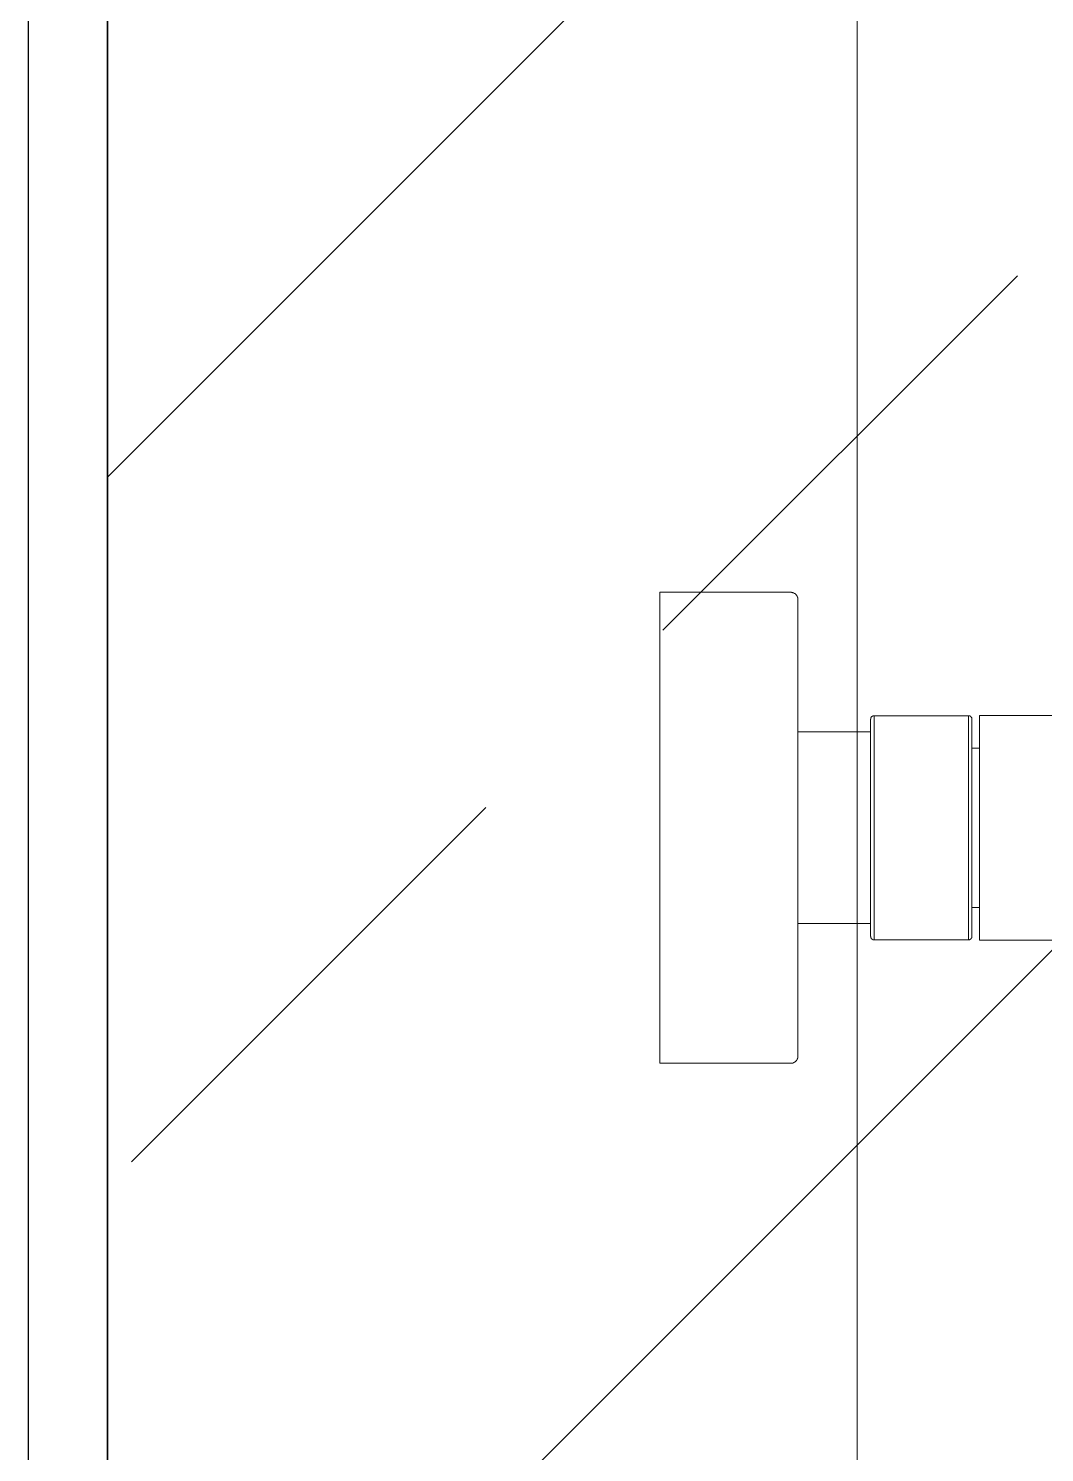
# Model space of a CAD drawing. Header units: millimetres. Extents: x -343543 to 400519, y -115663 to 104219.
# Drawn here: x -231234 to -231105.3, y 8157.7 to 8338.2 of the extents above; entities that cross this region are included whole.
import ezdxf

# ---------------------------------------------------------------- set-up
doc = ezdxf.new("R2010")
doc.units = ezdxf.units.MM
doc.layers.get('0').update_dxf_attribs({"color": 231, "lineweight": 0})
for name, color, linetype, lineweight in [('A-CLNG', 157, 'Continuous', 25), ('A-PATT', 252, 'Continuous', 9), ('A-SYMBOLS', 10, 'Continuous', 13), ('XREF MAT BANG TUONG XAY$0$01.Xref _MB T1$0$A-FURN', 8, 'Continuous', 5), ('XREF MAT BANG TUONG XAY$0$01.Xref _MB T1$0$A-TEXT', 8, 'Continuous', 25)]:
    doc.layers.add(name, color=color, linetype=linetype, lineweight=lineweight)
doc.layers.add('XREF MAT BANG TUONG XAY$0$A-FNSH', color=8, linetype='Continuous')

# ---------------------------------------------------------------- blocks, each defined once
blk = doc.blocks.new('*U200')
at = {"color": 8}
for p, q in [((97.1, -16.48), (97.1, 0)), ((39.14, -17.2), (96.34, -17.2)), ((81.69, -38.62), (81.69, -26.56)), ((81.69, -38.47), (53.76, -38.47)), ((54.07, -38.91), (81.42, -38.91))]:
    blk.add_line(p, q, dxfattribs=at)
for points in [[(38.36, 0), (38.36, -16.42), (38.39, -16.42), (38.39, -16.54), (38.42, -16.57), (38.42, -16.62), (38.44, -16.65), (38.44, -16.71), (38.47, -16.71), (38.47, -16.73), (38.5, -16.76), (38.5, -16.79), (38.53, -16.79), (38.53, -16.85), (38.56, -16.85), (38.56, -16.87), (38.58, -16.87), (38.58, -16.9), (38.61, -16.9), (38.61, -16.93), (38.64, -16.93), (38.64, -16.96), (38.67, -16.96), (38.67, -16.98), (38.69, -16.98), (38.69, -17.02), (38.72, -17.02), (38.72, -17.04), (38.75, -17.04), (38.78, -17.07), (38.81, -17.07), (38.81, -17.11), (38.86, -17.11), (38.86, -17.12), (38.92, -17.12), (38.92, -17.15), (39, -17.15), (39, -17.18), (39.12, -17.18), (39.14, -17.2)], [(38.36, 0), (97.1, 0)], [(55.77, -26.25), (55.77, -17.2)], [(79.68, -17.2), (79.68, -26.25)], [(96.34, -17.2), (96.34, -17.18), (96.45, -17.18), (96.45, -17.15), (96.54, -17.15), (96.54, -17.12), (96.6, -17.12), (96.6, -17.11), (96.65, -17.11), (96.65, -17.07), (96.71, -17.07), (96.71, -17.04), (96.74, -17.04), (96.74, -17.02), (96.77, -17.02), (96.79, -16.98), (96.82, -16.96), (96.85, -16.96), (96.85, -16.93), (96.87, -16.9), (96.9, -16.87), (96.9, -16.85), (96.93, -16.85), (96.93, -16.81), (96.96, -16.81), (96.96, -16.76), (96.99, -16.76), (96.99, -16.73), (97.01, -16.71), (97.01, -16.65), (97.05, -16.65), (97.05, -16.6), (97.07, -16.6), (97.07, -16.48), (97.1, -16.48)], [(81.27, -26.25), (54.18, -26.25), (54.18, -26.28), (54.07, -26.28), (54.07, -26.3), (53.98, -26.3), (53.98, -26.33), (53.96, -26.33), (53.96, -26.36), (53.94, -26.36), (53.9, -26.38), (53.87, -26.42), (53.87, -26.45), (53.85, -26.45), (53.85, -26.47), (53.82, -26.47), (53.82, -26.53), (53.79, -26.53), (53.79, -26.61), (53.76, -26.61)], [(53.76, -26.61), (53.76, -38.59), (53.79, -38.59), (53.79, -38.67), (53.82, -38.67), (53.82, -38.73), (53.85, -38.73), (53.85, -38.76), (53.87, -38.76), (53.87, -38.79), (53.9, -38.79), (53.9, -38.81), (53.94, -38.81), (53.94, -38.83), (53.96, -38.83), (53.96, -38.87), (53.98, -38.87), (54.02, -38.9), (54.07, -38.9), (54.07, -38.91)], [(81.69, -26.56), (81.67, -26.56), (81.67, -26.49), (81.64, -26.49), (81.64, -26.47), (81.61, -26.45), (81.61, -26.42), (81.58, -26.42), (81.58, -26.38), (81.56, -26.38), (81.56, -26.36), (81.53, -26.36), (81.5, -26.33), (81.47, -26.33), (81.47, -26.3), (81.42, -26.3), (81.42, -26.28), (81.27, -26.28), (81.27, -26.25)], [(53.76, -26.72), (81.69, -26.72)], [(57.79, -39.85), (57.79, -38.91)], [(77.66, -38.91), (77.66, -39.85)], [(81.42, -38.91), (81.42, -38.9), (81.47, -38.9), (81.47, -38.87), (81.5, -38.87), (81.5, -38.83), (81.56, -38.83), (81.56, -38.81), (81.58, -38.81), (81.58, -38.79), (81.61, -38.79), (81.61, -38.73), (81.64, -38.73), (81.64, -38.69), (81.67, -38.69), (81.67, -38.64), (81.69, -38.62)], [(53.74, -51.24), (53.74, -39.85)], [(81.75, -39.85), (53.74, -39.85)], [(81.75, -39.85), (81.75, -51.68)]]:
    blk.add_lwpolyline(points, dxfattribs=at)
blk = doc.blocks.new('XREF MAT BANG TUONG XAY$0$01.Xref _MB T1$0$Phong tam')
at = {"layer": 'XREF MAT BANG TUONG XAY$0$01.Xref _MB T1$0$A-FURN', "color": 8, "xscale": 1.016, "yscale": 1.016, "zscale": 1.016, "rotation": 270}
blk.add_blockref('*U200', (-305, 5305.71), dxfattribs=at)
at = {"layer": 'XREF MAT BANG TUONG XAY$0$01.Xref _MB T1$0$A-FURN', "color": 8, "elevation": 0}
blk.add_lwpolyline([(-330, 5835), (-235, 5835), (-235, 4855), (-330, 4855)], close=True, dxfattribs=at)
blk = doc.blocks.new('01.Xref _MB T1')
at = {"layer": 'XREF MAT BANG TUONG XAY$0$A-FNSH', "color": 8}
for points in [[(32825.00096, 5459.99999), (32825.00096, 5604.99999), (31630.0013, 5604.99999), (31630.0013, 6584.99999), (32825.0013, 6584.99999), (32825.0013, 6729.99999), (31630.0013, 6729.99999), (31630.0013, 7709.99999), (32825.00071, 7709.99999), (32825.00071, 7854.99999), (31630.0013, 7854.99999), (31630.0013, 8834.99999), (32825.00067, 8834.99999), (32825.00067, 8979.99999), (31630.00143, 8980.00015), (31630.01054, 9964.99999), (32975.0013, 9964.99999), (32975.0013, 10224.99999)], [(32815.00096, 5469.99999), (32815.00096, 5594.99999), (31620.0013, 5594.99999), (31620.0013, 6594.99999), (32815.0013, 6594.99999), (32815.0013, 6719.99999), (31620.0013, 6719.99999), (31620.0013, 7719.99999), (32815.00071, 7719.99999), (32815.00071, 7844.99999), (31620.0013, 7844.99999), (31620.0013, 8844.99999), (32815.00067, 8844.99999), (32815.00067, 8969.99999), (31620.00134, 8970.00015), (31620.01063, 9974.99999), (32965.0013, 9974.99999), (32965.0013, 10214.99999)]]:
    blk.add_lwpolyline(points, dxfattribs=at)
at = {"layer": 'XREF MAT BANG TUONG XAY$0$01.Xref _MB T1$0$A-TEXT', "color": 8, "xscale": -1}
blk.add_blockref('XREF MAT BANG TUONG XAY$0$01.Xref _MB T1$0$Phong tam', (31395.0001, 2999.99999), dxfattribs=at)

msp = doc.modelspace()

# ---------------------------------------------------------------- block references
at = {"layer": 'A-SYMBOLS'}
msp.add_blockref('01.Xref _MB T1', (-262854.02, 0), dxfattribs=at)

# ---------------------------------------------------------------- next in the draw order: hatches: boundary and pattern name
at = {"layer": 'A-PATT'}
h = msp.add_hatch(dxfattribs=at)
h.set_pattern_fill('ANSI33', color=256, scale=20, double=1)
h.set_pattern_definition([(45, (-262854.02, -1e-05), (-89.80256, 89.80256), []), (45, (-262764.22, -1e-05), (-89.80256, 89.80256), [63.5, -31.75])])
h.paths.add_polyline_path([(-227039.02, 9965), (-231224.02, 9965), (-231224.02, 8980), (-230029.03, 8980), (-230029.03, 8835), (-231224.03, 8835), (-231224.03, 7855), (-230029.03, 7855), (-230029.03, 7710), (-231224.03, 7710), (-231224.03, 6730), (-230029.03, 6730), (-230029.03, 6585), (-231224.03, 6585), (-231224.03, 5605), (-230029.03, 5605), (-230029.03, 5460), (-231224.03, 5460), (-231224.03, 4480), (-229674.03, 4480), (-229674.03, 4135), (-229819.03, 4135), (-229819.03, 4335), (-231224.03, 4335), (-231224.03, 3235), (-229819.03, 3235), (-229819.03, 3435), (-229674.03, 3435), (-229674.03, 3235), (-228584.03, 3235), (-228584.03, 3435), (-228439.03, 3435), (-228439.03, 3235), (-227129.01, 3235), (-227129.01, 3425), (-227039.01, 3425), (-227039.01, 4335), (-228439.03, 4335), (-228439.03, 4135), (-228584.03, 4135), (-228584.03, 4480), (-227039.02, 4480)])

# ---------------------------------------------------------------- next in the draw order: linework, layer by layer
at = {"layer": 'A-CLNG', "color": 251}
msp.add_lwpolyline([(-227039.02, 4480), (-227039.02, 9965), (-231224.02, 9965), (-231224.02, 8980), (-230029.03, 8980), (-230029.03, 8835), (-231224.03, 8835), (-231224.03, 7855), (-230029.03, 7855), (-230029.03, 7710), (-231224.03, 7710), (-231224.03, 6730), (-230029.03, 6730), (-230029.03, 6585), (-231224.03, 6585), (-231224.03, 5605), (-230029.03, 5605), (-230029.03, 5460)], dxfattribs=at)

doc.saveas('drawing.dxf')
